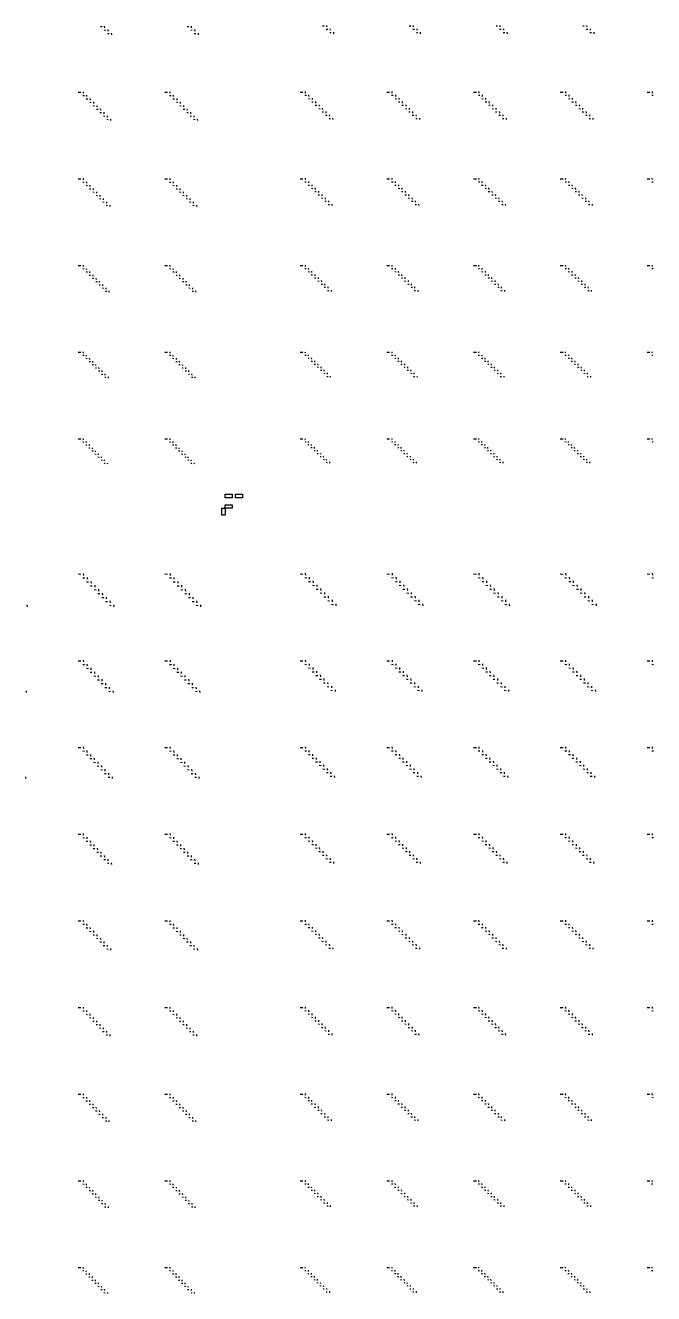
# Model space of a CAD drawing. Extents: x 0 to 300000, y 0 to 300000.
# Drawn here: x 112980 to 149200, y 76795 to 149950 of the extents above; entities that cross this region are included whole.
import ezdxf

# ---------------------------------------------------------------- set-up
doc = ezdxf.new("R2010")
doc.units = 0
doc.header["$MEASUREMENT"] = 0
doc.layers.get('0').update_dxf_attribs({"linetype": 'CONTINUOUS'})

msp = doc.modelspace()

# ---------------------------------------------------------------- linework, layer by layer
at = {"color": 7}
for p, q in [((117310, 149890), (117400, 149885)), ((117515, 149685), (117605, 149680)), ((117530, 149905), (117535, 149815)), ((117715, 149485), (117805, 149475)), ((117735, 149705), (117740, 149615)), ((117935, 149500), (117945, 149410)), ((122310, 149890), (122400, 149885)), ((122515, 149685), (122605, 149680)), ((122530, 149905), (122535, 149815)), ((122715, 149485), (122805, 149475)), ((122735, 149705), (122740, 149615)), ((122935, 149500), (122945, 149410)), ((130115, 149930), (130205, 149920)), ((130320, 149730), (130410, 149725)), ((130335, 149950), (130340, 149860)), ((130525, 149535), (130615, 149530)), ((130540, 149755), (130545, 149665)), ((130745, 149555), (130750, 149465)), ((135115, 149930), (135205, 149920)), ((135320, 149730), (135410, 149725)), ((135335, 149950), (135340, 149860)), ((135525, 149535), (135615, 149530)), ((135540, 149755), (135545, 149665)), ((135745, 149555), (135750, 149465)), ((140115, 149930), (140205, 149920)), ((140320, 149730), (140410, 149725)), ((140335, 149950), (140340, 149860)), ((140525, 149535), (140615, 149530)), ((140540, 149755), (140545, 149665)), ((140745, 149555), (140750, 149465)), ((145115, 149930), (145205, 149920)), ((145320, 149730), (145410, 149725)), ((145335, 149950), (145340, 149860)), ((145525, 149535), (145615, 149530)), ((145540, 149755), (145545, 149665)), ((145745, 149555), (145750, 149465)), ((116020, 146105), (116180, 146095)), ((116295, 145910), (116380, 145905)), ((116310, 146125), (116315, 146040)), ((116490, 145715), (116575, 145710)), ((116505, 145925), (116510, 145840)), ((116705, 145730), (116710, 145645)), ((121020, 146105), (121180, 146095)), ((121295, 145910), (121380, 145905)), ((121310, 146125), (121315, 146040)), ((121490, 145715), (121575, 145710)), ((121505, 145925), (121510, 145840)), ((121705, 145730), (121710, 145645)), ((128820, 146105), (128980, 146095)), ((129095, 145920), (129180, 145915)), ((129110, 146130), (129115, 146045)), ((129295, 145725), (129375, 145720)), ((129310, 145940), (129315, 145855)), ((129505, 145750), (129510, 145665)), ((133820, 146105), (133980, 146095)), ((134095, 145920), (134180, 145915)), ((134110, 146130), (134115, 146045)), ((134295, 145725), (134375, 145720)), ((134310, 145940), (134315, 145855)), ((134505, 145750), (134510, 145665)), ((138820, 146105), (138980, 146095)), ((139095, 145920), (139180, 145915)), ((139110, 146130), (139115, 146045)), ((139295, 145725), (139375, 145720)), ((139310, 145940), (139315, 145855)), ((139505, 145750), (139510, 145665)), ((143820, 146105), (143980, 146095)), ((144095, 145920), (144180, 145915)), ((144110, 146130), (144115, 146045)), ((144295, 145725), (144375, 145720)), ((144310, 145940), (144315, 145855)), ((144505, 145750), (144510, 145665)), ((148820, 146105), (148980, 146095)), ((149095, 145920), (149180, 145915)), ((149110, 146130), (149115, 146045)), ((116690, 145515), (116775, 145510)), ((116885, 145320), (116970, 145310)), ((116900, 145530), (116910, 145445)), ((117085, 145120), (117170, 145115)), ((117100, 145335), (117105, 145250)), ((117280, 144925), (117365, 144915)), ((117295, 145135), (117305, 145050)), ((117495, 144940), (117500, 144855)), ((121690, 145515), (121775, 145510)), ((121885, 145320), (121970, 145310)), ((121900, 145530), (121910, 145445)), ((122085, 145120), (122170, 145115)), ((122100, 145335), (122105, 145250)), ((122280, 144925), (122365, 144915)), ((122295, 145135), (122305, 145050)), ((122495, 144940), (122500, 144855)), ((129490, 145535), (129575, 145530)), ((129690, 145345), (129775, 145340)), ((129705, 145555), (129710, 145470)), ((129890, 145150), (129975, 145145)), ((129905, 145365), (129910, 145280)), ((130085, 144960), (130170, 144955)), ((130100, 145175), (130105, 145090)), ((130300, 144980), (130305, 144895)), ((134490, 145535), (134575, 145530)), ((134690, 145345), (134775, 145340)), ((134705, 145555), (134710, 145470)), ((134890, 145150), (134975, 145145)), ((134905, 145365), (134910, 145280)), ((135085, 144960), (135170, 144955)), ((135100, 145175), (135105, 145090)), ((135300, 144980), (135305, 144895)), ((139490, 145535), (139575, 145530)), ((139690, 145345), (139775, 145340)), ((139705, 145555), (139710, 145470)), ((139890, 145150), (139975, 145145)), ((139905, 145365), (139910, 145280)), ((140085, 144960), (140170, 144955)), ((140100, 145175), (140105, 145090)), ((140300, 144980), (140305, 144895)), ((144490, 145535), (144575, 145530)), ((144690, 145345), (144775, 145340)), ((144705, 145555), (144710, 145470)), ((144890, 145150), (144975, 145145)), ((144905, 145365), (144910, 145280)), ((145085, 144960), (145170, 144955)), ((145100, 145175), (145105, 145090)), ((145300, 144980), (145305, 144895)), ((117480, 144725), (117565, 144720)), ((117675, 144530), (117760, 144520)), ((117690, 144740), (117700, 144655)), ((117890, 144545), (117895, 144460)), ((122480, 144725), (122565, 144720)), ((122675, 144530), (122760, 144520)), ((122690, 144740), (122700, 144655)), ((122890, 144545), (122895, 144460)), ((130285, 144770), (130370, 144765)), ((130485, 144575), (130570, 144570)), ((130500, 144790), (130505, 144705)), ((130695, 144600), (130700, 144515)), ((135285, 144770), (135370, 144765)), ((135485, 144575), (135570, 144570)), ((135500, 144790), (135505, 144705)), ((135695, 144600), (135700, 144515)), ((140285, 144770), (140370, 144765)), ((140485, 144575), (140570, 144570)), ((140500, 144790), (140505, 144705)), ((140695, 144600), (140700, 144515)), ((145285, 144770), (145370, 144765)), ((145485, 144575), (145570, 144570)), ((145500, 144790), (145505, 144705)), ((145695, 144600), (145700, 144515)), ((116020, 141105), (116180, 141095)), ((116295, 140915), (116375, 140910)), ((116305, 141120), (116310, 141040)), ((116485, 140725), (116565, 140720)), ((116500, 140930), (116505, 140850)), ((116675, 140530), (116755, 140525)), ((116690, 140740), (116695, 140660)), ((116880, 140545), (116890, 140465)), ((121020, 141105), (121180, 141095)), ((121295, 140915), (121375, 140910)), ((121305, 141120), (121310, 141040)), ((121485, 140725), (121565, 140720)), ((121500, 140930), (121505, 140850)), ((121675, 140530), (121755, 140525)), ((121690, 140740), (121695, 140660)), ((121880, 140545), (121890, 140465)), ((128820, 141105), (128980, 141095)), ((129095, 140925), (129175, 140920)), ((129105, 141130), (129115, 141050)), ((129285, 140735), (129365, 140730)), ((129300, 140945), (129305, 140865)), ((129480, 140550), (129560, 140545)), ((129490, 140755), (129500, 140675)), ((129685, 140570), (129690, 140490)), ((133820, 141105), (133980, 141095)), ((134095, 140925), (134175, 140920)), ((134105, 141130), (134115, 141050)), ((134285, 140735), (134365, 140730)), ((134300, 140945), (134305, 140865)), ((134480, 140550), (134560, 140545)), ((134490, 140755), (134500, 140675)), ((134685, 140570), (134690, 140490)), ((138820, 141105), (138980, 141095)), ((139095, 140925), (139175, 140920)), ((139105, 141130), (139115, 141050)), ((139285, 140735), (139365, 140730)), ((139300, 140945), (139305, 140865)), ((139480, 140550), (139560, 140545)), ((139490, 140755), (139500, 140675)), ((139685, 140570), (139690, 140490)), ((143820, 141105), (143980, 141095)), ((144095, 140925), (144175, 140920)), ((144105, 141130), (144115, 141050)), ((144285, 140735), (144365, 140730)), ((144300, 140945), (144305, 140865)), ((144480, 140550), (144560, 140545)), ((144490, 140755), (144500, 140675)), ((144685, 140570), (144690, 140490)), ((148820, 141105), (148980, 141095)), ((149095, 140925), (149175, 140920)), ((149105, 141130), (149115, 141050)), ((116870, 140340), (116950, 140335)), ((117060, 140150), (117140, 140145)), ((117075, 140355), (117080, 140275)), ((117255, 139955), (117335, 139950)), ((117265, 140160), (117270, 140080)), ((117445, 139765), (117525, 139760)), ((117460, 139970), (117465, 139890)), ((117650, 139780), (117655, 139700)), ((121870, 140340), (121950, 140335)), ((122060, 140150), (122140, 140145)), ((122075, 140355), (122080, 140275)), ((122255, 139955), (122335, 139950)), ((122265, 140160), (122270, 140080)), ((122445, 139765), (122525, 139760)), ((122460, 139970), (122465, 139890)), ((122650, 139780), (122655, 139700)), ((129670, 140365), (129750, 140360)), ((129865, 140180), (129945, 140175)), ((129880, 140385), (129885, 140305)), ((130055, 139995), (130135, 139985)), ((130070, 140200), (130075, 140120)), ((130250, 139805), (130330, 139800)), ((130265, 140010), (130270, 139930)), ((130455, 139825), (130460, 139745)), ((134670, 140365), (134750, 140360)), ((134865, 140180), (134945, 140175)), ((134880, 140385), (134885, 140305)), ((135055, 139995), (135135, 139985)), ((135070, 140200), (135075, 140120)), ((135250, 139805), (135330, 139800)), ((135265, 140010), (135270, 139930)), ((135455, 139825), (135460, 139745)), ((139670, 140365), (139750, 140360)), ((139865, 140180), (139945, 140175)), ((139880, 140385), (139885, 140305)), ((140055, 139995), (140135, 139985)), ((140070, 140200), (140075, 140120)), ((140250, 139805), (140330, 139800)), ((140265, 140010), (140270, 139930)), ((140455, 139825), (140460, 139745)), ((144670, 140365), (144750, 140360)), ((144865, 140180), (144945, 140175)), ((144880, 140385), (144885, 140305)), ((145055, 139995), (145135, 139985)), ((145070, 140200), (145075, 140120)), ((145250, 139805), (145330, 139800)), ((145265, 140010), (145270, 139930)), ((145455, 139825), (145460, 139745)), ((117635, 139570), (117715, 139565)), ((117840, 139585), (117850, 139505)), ((122635, 139570), (122715, 139565)), ((122840, 139585), (122850, 139505)), ((130445, 139620), (130520, 139615)), ((130650, 139640), (130655, 139560)), ((135445, 139620), (135520, 139615)), ((135650, 139640), (135655, 139560)), ((140445, 139620), (140520, 139615)), ((140650, 139640), (140655, 139560)), ((145445, 139620), (145520, 139615)), ((145650, 139640), (145655, 139560)), ((116020, 136105), (116180, 136095)), ((116305, 136120), (116310, 136045)), ((121020, 136105), (121180, 136095)), ((121305, 136120), (121310, 136045)), ((128820, 136105), (128980, 136095)), ((129105, 136125), (129110, 136050)), ((133820, 136105), (133980, 136095)), ((134105, 136125), (134110, 136050)), ((138820, 136105), (138980, 136095)), ((139105, 136125), (139110, 136050)), ((143820, 136105), (143980, 136095)), ((144105, 136125), (144110, 136050)), ((148820, 136105), (148980, 136095)), ((149105, 136125), (149110, 136050)), ((116290, 135920), (116365, 135915)), ((116480, 135735), (116555, 135730)), ((116490, 135935), (116495, 135860)), ((116665, 135550), (116740, 135545)), ((116675, 135745), (116680, 135670)), ((116850, 135360), (116925, 135355)), ((116865, 135560), (116870, 135485)), ((117050, 135375), (117055, 135300)), ((121290, 135920), (121365, 135915)), ((121480, 135735), (121555, 135730)), ((121490, 135935), (121495, 135860)), ((121665, 135550), (121740, 135545)), ((121675, 135745), (121680, 135670)), ((121850, 135360), (121925, 135355)), ((121865, 135560), (121870, 135485)), ((122050, 135375), (122055, 135300)), ((129095, 135930), (129170, 135925)), ((129280, 135750), (129355, 135740)), ((129290, 135945), (129295, 135870)), ((129465, 135565), (129540, 135560)), ((129480, 135765), (129485, 135690)), ((129655, 135385), (129730, 135380)), ((129665, 135585), (129670, 135510)), ((129855, 135405), (129860, 135330)), ((134095, 135930), (134170, 135925)), ((134280, 135750), (134355, 135740)), ((134290, 135945), (134295, 135870)), ((134465, 135565), (134540, 135560)), ((134480, 135765), (134485, 135690)), ((134655, 135385), (134730, 135380)), ((134665, 135585), (134670, 135510)), ((134855, 135405), (134860, 135330)), ((139095, 135930), (139170, 135925)), ((139280, 135750), (139355, 135740)), ((139290, 135945), (139295, 135870)), ((139465, 135565), (139540, 135560)), ((139480, 135765), (139485, 135690)), ((139655, 135385), (139730, 135380)), ((139665, 135585), (139670, 135510)), ((139855, 135405), (139860, 135330)), ((144095, 135930), (144170, 135925)), ((144280, 135750), (144355, 135740)), ((144290, 135945), (144295, 135870)), ((144465, 135565), (144540, 135560)), ((144480, 135765), (144485, 135690)), ((144655, 135385), (144730, 135380)), ((144665, 135585), (144670, 135510)), ((144855, 135405), (144860, 135330)), ((149095, 135930), (149170, 135925)), ((117040, 135175), (117115, 135170)), ((117225, 134990), (117300, 134985)), ((117235, 135190), (117240, 135115)), ((117410, 134805), (117485, 134800)), ((117420, 135000), (117425, 134925)), ((117595, 134615), (117670, 134610)), ((117610, 134815), (117615, 134740)), ((117795, 134630), (117800, 134555)), ((122040, 135175), (122115, 135170)), ((122225, 134990), (122300, 134985)), ((122235, 135190), (122240, 135115)), ((122410, 134805), (122485, 134800)), ((122420, 135000), (122425, 134925)), ((122595, 134615), (122670, 134610)), ((122610, 134815), (122615, 134740)), ((122795, 134630), (122800, 134555)), ((129840, 135205), (129915, 135200)), ((130030, 135025), (130105, 135020)), ((130040, 135225), (130045, 135150)), ((130215, 134845), (130290, 134840)), ((130225, 135045), (130230, 134970)), ((130400, 134665), (130475, 134660)), ((130415, 134860), (130420, 134785)), ((130600, 134680), (130605, 134605)), ((134840, 135205), (134915, 135200)), ((135030, 135025), (135105, 135020)), ((135040, 135225), (135045, 135150)), ((135215, 134845), (135290, 134840)), ((135225, 135045), (135230, 134970)), ((135400, 134665), (135475, 134660)), ((135415, 134860), (135420, 134785)), ((135600, 134680), (135605, 134605)), ((139840, 135205), (139915, 135200)), ((140030, 135025), (140105, 135020)), ((140040, 135225), (140045, 135150)), ((140215, 134845), (140290, 134840)), ((140225, 135045), (140230, 134970)), ((140400, 134665), (140475, 134660)), ((140415, 134860), (140420, 134785)), ((140600, 134680), (140605, 134605)), ((144840, 135205), (144915, 135200)), ((145030, 135025), (145105, 135020)), ((145040, 135225), (145045, 135150)), ((145215, 134845), (145290, 134840)), ((145225, 135045), (145230, 134970)), ((145400, 134665), (145475, 134660)), ((145415, 134860), (145420, 134785)), ((145600, 134680), (145605, 134605)), ((116020, 131105), (116180, 131095)), ((116300, 131115), (116305, 131045)), ((121020, 131105), (121180, 131095)), ((121300, 131115), (121305, 131045)), ((128820, 131105), (128980, 131095)), ((129100, 131125), (129105, 131055)), ((129285, 130950), (129290, 130880)), ((133820, 131105), (133980, 131095)), ((134100, 131125), (134105, 131055)), ((134285, 130950), (134290, 130880)), ((138820, 131105), (138980, 131095)), ((139100, 131125), (139105, 131055)), ((139285, 130950), (139290, 130880)), ((143820, 131105), (143980, 131095)), ((144100, 131125), (144105, 131055)), ((144285, 130950), (144290, 130880)), ((148820, 131105), (148980, 131095)), ((149100, 131125), (149105, 131055)), ((116290, 130925), (116360, 130920)), ((116470, 130745), (116540, 130740)), ((116480, 130935), (116485, 130865)), ((116655, 130565), (116725, 130560)), ((116665, 130755), (116670, 130685)), ((116835, 130385), (116905, 130380)), ((116845, 130575), (116850, 130505)), ((117025, 130395), (117030, 130325)), ((121290, 130925), (121360, 130920)), ((121470, 130745), (121540, 130740)), ((121480, 130935), (121485, 130865)), ((121655, 130565), (121725, 130560)), ((121665, 130755), (121670, 130685)), ((121835, 130385), (121905, 130380)), ((121845, 130575), (121850, 130505)), ((122025, 130395), (122030, 130325)), ((129090, 130935), (129160, 130930)), ((129275, 130760), (129345, 130755)), ((129455, 130585), (129525, 130580)), ((129465, 130775), (129470, 130705)), ((129635, 130410), (129705, 130405)), ((129645, 130600), (129650, 130530)), ((129820, 130235), (129885, 130230)), ((129830, 130425), (129835, 130355)), ((130010, 130250), (130015, 130180)), ((134090, 130935), (134160, 130930)), ((134275, 130760), (134345, 130755)), ((134455, 130585), (134525, 130580)), ((134465, 130775), (134470, 130705)), ((134635, 130410), (134705, 130405)), ((134645, 130600), (134650, 130530)), ((134820, 130235), (134885, 130230)), ((134830, 130425), (134835, 130355)), ((135010, 130250), (135015, 130180)), ((139090, 130935), (139160, 130930)), ((139275, 130760), (139345, 130755)), ((139455, 130585), (139525, 130580)), ((139465, 130775), (139470, 130705)), ((139635, 130410), (139705, 130405)), ((139645, 130600), (139650, 130530)), ((139820, 130235), (139885, 130230)), ((139830, 130425), (139835, 130355)), ((140010, 130250), (140015, 130180)), ((144090, 130935), (144160, 130930)), ((144275, 130760), (144345, 130755)), ((144455, 130585), (144525, 130580)), ((144465, 130775), (144470, 130705)), ((144635, 130410), (144705, 130405)), ((144645, 130600), (144650, 130530)), ((144820, 130235), (144885, 130230)), ((144830, 130425), (144835, 130355)), ((145010, 130250), (145015, 130180)), ((149090, 130935), (149160, 130930)), ((117015, 130205), (117085, 130200)), ((117195, 130025), (117265, 130020)), ((117205, 130215), (117210, 130145)), ((117375, 129840), (117445, 129835)), ((117385, 130035), (117390, 129965)), ((117555, 129660), (117625, 129655)), ((117565, 129850), (117570, 129780)), ((117745, 129670), (117750, 129600)), ((122015, 130205), (122085, 130200)), ((122195, 130025), (122265, 130020)), ((122205, 130215), (122210, 130145)), ((122375, 129840), (122445, 129835)), ((122385, 130035), (122390, 129965)), ((122555, 129660), (122625, 129655)), ((122565, 129850), (122570, 129780)), ((122745, 129670), (122750, 129600)), ((130000, 130055), (130070, 130055)), ((130180, 129880), (130250, 129875)), ((130190, 130075), (130195, 130005)), ((130360, 129705), (130430, 129700)), ((130370, 129900), (130375, 129830)), ((130555, 129725), (130560, 129655)), ((135000, 130055), (135070, 130055)), ((135180, 129880), (135250, 129875)), ((135190, 130075), (135195, 130005)), ((135360, 129705), (135430, 129700)), ((135370, 129900), (135375, 129830)), ((135555, 129725), (135560, 129655)), ((140000, 130055), (140070, 130055)), ((140180, 129880), (140250, 129875)), ((140190, 130075), (140195, 130005)), ((140360, 129705), (140430, 129700)), ((140370, 129900), (140375, 129830)), ((140555, 129725), (140560, 129655)), ((145000, 130055), (145070, 130055)), ((145180, 129880), (145250, 129875)), ((145190, 130075), (145195, 130005)), ((145360, 129705), (145430, 129700)), ((145370, 129900), (145375, 129830)), ((145555, 129725), (145560, 129655)), ((116020, 126105), (116180, 126095)), ((116290, 125930), (116355, 125925)), ((116300, 126115), (116305, 126050)), ((116475, 125940), (116480, 125875)), ((121020, 126105), (121180, 126095)), ((121290, 125930), (121355, 125925)), ((121300, 126115), (121305, 126050)), ((121475, 125940), (121480, 125875)), ((128820, 126105), (128980, 126095)), ((129090, 125940), (129155, 125935)), ((129100, 126120), (129105, 126055)), ((129275, 125950), (129280, 125885)), ((133820, 126105), (133980, 126095)), ((134090, 125940), (134155, 125935)), ((134100, 126120), (134105, 126055)), ((134275, 125950), (134280, 125885)), ((138820, 126105), (138980, 126095)), ((139090, 125940), (139155, 125935)), ((139100, 126120), (139105, 126055)), ((139275, 125950), (139280, 125885)), ((143820, 126105), (143980, 126095)), ((144090, 125940), (144155, 125935)), ((144100, 126120), (144105, 126055)), ((144275, 125950), (144280, 125885)), ((148820, 126105), (148980, 126095)), ((149090, 125940), (149155, 125935)), ((149100, 126120), (149105, 126055)), ((116465, 125755), (116530, 125750)), ((116640, 125580), (116705, 125575)), ((116650, 125765), (116655, 125700)), ((116815, 125405), (116880, 125400)), ((116825, 125590), (116830, 125525)), ((116990, 125230), (117055, 125225)), ((117000, 125415), (117005, 125350)), ((117175, 125240), (117180, 125175)), ((121465, 125755), (121530, 125750)), ((121640, 125580), (121705, 125575)), ((121650, 125765), (121655, 125700)), ((121815, 125405), (121880, 125400)), ((121825, 125590), (121830, 125525)), ((121990, 125230), (122055, 125225)), ((122000, 125415), (122005, 125350)), ((122175, 125240), (122180, 125175)), ((129265, 125770), (129330, 125765)), ((129445, 125600), (129510, 125595)), ((129450, 125780), (129455, 125720)), ((129620, 125430), (129685, 125425)), ((129625, 125615), (129630, 125550)), ((129795, 125260), (129860, 125255)), ((129805, 125445), (129805, 125380)), ((129980, 125275), (129985, 125210)), ((130155, 125105), (130160, 125040)), ((134265, 125770), (134330, 125765)), ((134445, 125600), (134510, 125595)), ((134450, 125780), (134455, 125720)), ((134620, 125430), (134685, 125425)), ((134625, 125615), (134630, 125550)), ((134795, 125260), (134860, 125255)), ((134805, 125445), (134805, 125380)), ((134980, 125275), (134985, 125210)), ((135155, 125105), (135160, 125040)), ((139265, 125770), (139330, 125765)), ((139445, 125600), (139510, 125595)), ((139450, 125780), (139455, 125720)), ((139620, 125430), (139685, 125425)), ((139625, 125615), (139630, 125550)), ((139795, 125260), (139860, 125255)), ((139805, 125445), (139805, 125380)), ((139980, 125275), (139985, 125210)), ((140155, 125105), (140160, 125040)), ((144265, 125770), (144330, 125765)), ((144445, 125600), (144510, 125595)), ((144450, 125780), (144455, 125720)), ((144620, 125430), (144685, 125425)), ((144625, 125615), (144630, 125550)), ((144795, 125260), (144860, 125255)), ((144805, 125445), (144805, 125380)), ((144980, 125275), (144985, 125210)), ((145155, 125105), (145160, 125040)), ((117165, 125055), (117230, 125050)), ((117340, 124880), (117405, 124875)), ((117350, 125065), (117355, 125000)), ((117515, 124705), (117580, 124700)), ((117525, 124890), (117530, 124825)), ((117700, 124715), (117705, 124650)), ((122165, 125055), (122230, 125050)), ((122340, 124880), (122405, 124875)), ((122350, 125065), (122355, 125000)), ((122515, 124705), (122580, 124700)), ((122525, 124890), (122530, 124825)), ((122700, 124715), (122705, 124650)), ((129970, 125090), (130035, 125085)), ((130145, 124920), (130210, 124915)), ((130320, 124750), (130385, 124745)), ((130330, 124935), (130335, 124870)), ((130505, 124765), (130510, 124700)), ((134970, 125090), (135035, 125085)), ((135145, 124920), (135210, 124915)), ((135320, 124750), (135385, 124745)), ((135330, 124935), (135335, 124870)), ((135505, 124765), (135510, 124700)), ((139970, 125090), (140035, 125085)), ((140145, 124920), (140210, 124915)), ((140320, 124750), (140385, 124745)), ((140330, 124935), (140335, 124870)), ((140505, 124765), (140510, 124700)), ((144970, 125090), (145035, 125085)), ((145145, 124920), (145210, 124915)), ((145320, 124750), (145385, 124745)), ((145330, 124935), (145335, 124870)), ((145505, 124765), (145510, 124700)), ((116020, 118305), (116180, 118295)), ((116290, 118085), (116400, 118080)), ((116320, 118335), (116330, 118225)), ((116510, 117860), (116620, 117850)), ((116540, 118110), (116545, 118000)), ((116760, 117880), (116765, 117770)), ((121020, 118305), (121180, 118295)), ((121290, 118085), (121400, 118080)), ((121320, 118335), (121330, 118225)), ((121510, 117860), (121620, 117850)), ((121540, 118110), (121545, 118000)), ((121760, 117880), (121765, 117770)), ((128820, 118305), (128980, 118295)), ((129090, 118095), (129200, 118085)), ((129120, 118345), (129130, 118235)), ((129310, 117875), (129420, 117865)), ((129340, 118125), (129350, 118015)), ((129560, 117905), (129570, 117795)), ((133820, 118305), (133980, 118295)), ((134090, 118095), (134200, 118085)), ((134120, 118345), (134130, 118235)), ((134310, 117875), (134420, 117865)), ((134340, 118125), (134350, 118015)), ((134560, 117905), (134570, 117795)), ((138820, 118305), (138980, 118295)), ((139090, 118095), (139200, 118085)), ((139120, 118345), (139130, 118235)), ((139310, 117875), (139420, 117865)), ((139340, 118125), (139350, 118015)), ((139560, 117905), (139570, 117795)), ((143820, 118305), (143980, 118295)), ((144090, 118095), (144200, 118085)), ((144120, 118345), (144130, 118235)), ((144310, 117875), (144420, 117865)), ((144340, 118125), (144350, 118015)), ((144560, 117905), (144570, 117795)), ((148820, 118305), (148980, 118295)), ((149090, 118095), (149200, 118085)), ((149120, 118345), (149130, 118235)), ((116730, 117630), (116840, 117625)), ((116945, 117405), (117055, 117395)), ((116975, 117655), (116985, 117545)), ((117165, 117180), (117275, 117170)), ((117195, 117430), (117205, 117320)), ((117415, 117200), (117425, 117090)), ((121730, 117630), (121840, 117625)), ((121945, 117405), (122055, 117395)), ((121975, 117655), (121985, 117545)), ((122165, 117180), (122275, 117170)), ((122195, 117430), (122205, 117320)), ((122415, 117200), (122425, 117090)), ((129530, 117655), (129640, 117645)), ((129750, 117435), (129860, 117425)), ((129780, 117685), (129790, 117575)), ((129970, 117215), (130080, 117205)), ((130000, 117465), (130010, 117355)), ((130220, 117245), (130230, 117135)), ((134530, 117655), (134640, 117645)), ((134750, 117435), (134860, 117425)), ((134780, 117685), (134790, 117575)), ((134970, 117215), (135080, 117205)), ((135000, 117465), (135010, 117355)), ((135220, 117245), (135230, 117135)), ((139530, 117655), (139640, 117645)), ((139750, 117435), (139860, 117425)), ((139780, 117685), (139790, 117575)), ((139970, 117215), (140080, 117205)), ((140000, 117465), (140010, 117355)), ((140220, 117245), (140230, 117135)), ((144530, 117655), (144640, 117645)), ((144750, 117435), (144860, 117425)), ((144780, 117685), (144790, 117575)), ((144970, 117215), (145080, 117205)), ((145000, 117465), (145010, 117355)), ((145220, 117245), (145230, 117135)), ((113070, 116520), (113080, 116410)), ((117385, 116950), (117495, 116945)), ((117605, 116725), (117715, 116715)), ((117635, 116975), (117640, 116865)), ((117825, 116500), (117935, 116490)), ((117855, 116750), (117860, 116640)), ((118070, 116520), (118080, 116410)), ((122385, 116950), (122495, 116945)), ((122605, 116725), (122715, 116715)), ((122635, 116975), (122640, 116865)), ((122825, 116500), (122935, 116490)), ((122855, 116750), (122860, 116640)), ((123070, 116520), (123080, 116410)), ((130190, 116995), (130300, 116985)), ((130410, 116775), (130520, 116765)), ((130440, 117025), (130445, 116915)), ((130630, 116555), (130740, 116545)), ((130660, 116805), (130665, 116695)), ((130880, 116585), (130885, 116475)), ((135190, 116995), (135300, 116985)), ((135410, 116775), (135520, 116765)), ((135440, 117025), (135445, 116915)), ((135630, 116555), (135740, 116545)), ((135660, 116805), (135665, 116695)), ((135880, 116585), (135885, 116475)), ((140190, 116995), (140300, 116985)), ((140410, 116775), (140520, 116765)), ((140440, 117025), (140445, 116915)), ((140630, 116555), (140740, 116545)), ((140660, 116805), (140665, 116695)), ((140880, 116585), (140885, 116475)), ((145190, 116995), (145300, 116985)), ((145410, 116775), (145520, 116765)), ((145440, 117025), (145445, 116915)), ((145630, 116555), (145740, 116545)), ((145660, 116805), (145665, 116695)), ((145880, 116585), (145885, 116475)), ((116020, 113305), (116180, 113295)), ((116290, 113090), (116395, 113085)), ((116320, 113335), (116325, 113230)), ((116505, 112870), (116610, 112860)), ((116530, 113110), (116540, 113005)), ((116745, 112890), (116750, 112785)), ((116960, 112670), (116965, 112565)), ((121020, 113305), (121180, 113295)), ((121290, 113090), (121395, 113085)), ((121320, 113335), (121325, 113230)), ((121505, 112870), (121610, 112860)), ((121530, 113110), (121540, 113005)), ((121745, 112890), (121750, 112785)), ((121960, 112670), (121965, 112565)), ((128820, 113305), (128980, 113295)), ((129090, 113100), (129195, 113090)), ((129120, 113340), (129125, 113235)), ((129305, 112885), (129410, 112875)), ((129335, 113125), (129340, 113020)), ((129520, 112670), (129625, 112660)), ((129545, 112910), (129555, 112805)), ((129760, 112700), (129770, 112595)), ((133820, 113305), (133980, 113295)), ((134090, 113100), (134195, 113090)), ((134120, 113340), (134125, 113235)), ((134305, 112885), (134410, 112875)), ((134335, 113125), (134340, 113020)), ((134520, 112670), (134625, 112660)), ((134545, 112910), (134555, 112805)), ((134760, 112700), (134770, 112595)), ((138820, 113305), (138980, 113295)), ((139090, 113100), (139195, 113090)), ((139120, 113340), (139125, 113235)), ((139305, 112885), (139410, 112875)), ((139335, 113125), (139340, 113020)), ((139520, 112670), (139625, 112660)), ((139545, 112910), (139555, 112805)), ((139760, 112700), (139770, 112595)), ((143820, 113305), (143980, 113295)), ((144090, 113100), (144195, 113090)), ((144120, 113340), (144125, 113235)), ((144305, 112885), (144410, 112875)), ((144335, 113125), (144340, 113020)), ((144520, 112670), (144625, 112660)), ((144545, 112910), (144555, 112805)), ((144760, 112700), (144770, 112595)), ((148820, 113305), (148980, 113295)), ((149090, 113100), (149195, 113090)), ((149120, 113340), (149125, 113235)), ((116715, 112650), (116820, 112640)), ((116930, 112425), (117035, 112420)), ((117145, 112205), (117250, 112200)), ((117170, 112450), (117180, 112345)), ((117355, 111985), (117460, 111980)), ((117385, 112230), (117395, 112125)), ((117600, 112005), (117605, 111900)), ((121715, 112650), (121820, 112640)), ((121930, 112425), (122035, 112420)), ((122145, 112205), (122250, 112200)), ((122170, 112450), (122180, 112345)), ((122355, 111985), (122460, 111980)), ((122385, 112230), (122395, 112125)), ((122600, 112005), (122605, 111900)), ((129735, 112455), (129840, 112450)), ((129945, 112240), (130050, 112235)), ((129975, 112485), (129985, 112380)), ((130160, 112025), (130265, 112020)), ((130190, 112270), (130195, 112165)), ((130405, 112055), (130410, 111950)), ((134735, 112455), (134840, 112450)), ((134945, 112240), (135050, 112235)), ((134975, 112485), (134985, 112380)), ((135160, 112025), (135265, 112020)), ((135190, 112270), (135195, 112165)), ((135405, 112055), (135410, 111950)), ((139735, 112455), (139840, 112450)), ((139945, 112240), (140050, 112235)), ((139975, 112485), (139985, 112380)), ((140160, 112025), (140265, 112020)), ((140190, 112270), (140195, 112165)), ((140405, 112055), (140410, 111950)), ((144735, 112455), (144840, 112450)), ((144945, 112240), (145050, 112235)), ((144975, 112485), (144985, 112380)), ((145160, 112025), (145265, 112020)), ((145190, 112270), (145195, 112165)), ((145405, 112055), (145410, 111950)), ((113025, 111565), (113035, 111460)), ((117570, 111765), (117675, 111755)), ((117785, 111545), (117890, 111535)), ((117810, 111785), (117820, 111680)), ((118025, 111565), (118035, 111460)), ((122570, 111765), (122675, 111755)), ((122785, 111545), (122890, 111535)), ((122810, 111785), (122820, 111680)), ((123025, 111565), (123035, 111460)), ((130375, 111810), (130480, 111805)), ((130590, 111600), (130695, 111590)), ((130620, 111840), (130625, 111735)), ((130835, 111625), (130840, 111520)), ((135375, 111810), (135480, 111805)), ((135590, 111600), (135695, 111590)), ((135620, 111840), (135625, 111735)), ((135835, 111625), (135840, 111520)), ((140375, 111810), (140480, 111805)), ((140590, 111600), (140695, 111590)), ((140620, 111840), (140625, 111735)), ((140835, 111625), (140840, 111520)), ((145375, 111810), (145480, 111805)), ((145590, 111600), (145695, 111590)), ((145620, 111840), (145625, 111735)), ((145835, 111625), (145840, 111520)), ((116020, 108305), (116180, 108295)), ((116315, 108330), (116325, 108230)), ((121020, 108305), (121180, 108295)), ((121315, 108330), (121325, 108230)), ((128820, 108305), (128980, 108295)), ((129115, 108340), (129125, 108240)), ((133820, 108305), (133980, 108295)), ((134115, 108340), (134125, 108240)), ((138820, 108305), (138980, 108295)), ((139115, 108340), (139125, 108240)), ((143820, 108305), (143980, 108295)), ((144115, 108340), (144125, 108240)), ((148820, 108305), (148980, 108295)), ((149115, 108340), (149125, 108240)), ((116290, 108095), (116390, 108090)), ((116495, 107880), (116595, 107875)), ((116525, 108115), (116530, 108015)), ((116705, 107665), (116805, 107660)), ((116730, 107900), (116740, 107800)), ((116940, 107685), (116945, 107585)), ((121290, 108095), (121390, 108090)), ((121495, 107880), (121595, 107875)), ((121525, 108115), (121530, 108015)), ((121705, 107665), (121805, 107660)), ((121730, 107900), (121740, 107800)), ((121940, 107685), (121945, 107585)), ((129090, 108105), (129190, 108095)), ((129300, 107895), (129400, 107885)), ((129325, 108130), (129330, 108030)), ((129505, 107685), (129605, 107680)), ((129535, 107920), (129540, 107820)), ((129745, 107710), (129750, 107610)), ((134090, 108105), (134190, 108095)), ((134300, 107895), (134400, 107885)), ((134325, 108130), (134330, 108030)), ((134505, 107685), (134605, 107680)), ((134535, 107920), (134540, 107820)), ((134745, 107710), (134750, 107610)), ((139090, 108105), (139190, 108095)), ((139300, 107895), (139400, 107885)), ((139325, 108130), (139330, 108030)), ((139505, 107685), (139605, 107680)), ((139535, 107920), (139540, 107820)), ((139745, 107710), (139750, 107610)), ((144090, 108105), (144190, 108095)), ((144300, 107895), (144400, 107885)), ((144325, 108130), (144330, 108030)), ((144505, 107685), (144605, 107680)), ((144535, 107920), (144540, 107820)), ((144745, 107710), (144750, 107610)), ((149090, 108105), (149190, 108095)), ((116915, 107450), (117015, 107440)), ((117120, 107235), (117220, 107225)), ((117150, 107470), (117155, 107370)), ((117330, 107020), (117430, 107010)), ((117355, 107255), (117365, 107155)), ((117565, 107040), (117570, 106940)), ((117770, 106825), (117780, 106725)), ((121915, 107450), (122015, 107440)), ((122120, 107235), (122220, 107225)), ((122150, 107470), (122155, 107370)), ((122330, 107020), (122430, 107010)), ((122355, 107255), (122365, 107155)), ((122565, 107040), (122570, 106940)), ((122770, 106825), (122780, 106725)), ((129715, 107475), (129815, 107470)), ((129925, 107270), (130025, 107260)), ((129950, 107505), (129960, 107405)), ((130135, 107060), (130235, 107050)), ((130160, 107295), (130165, 107195)), ((130345, 106850), (130440, 106845)), ((130370, 107085), (130375, 106985)), ((130580, 106875), (130585, 106775)), ((134715, 107475), (134815, 107470)), ((134925, 107270), (135025, 107260)), ((134950, 107505), (134960, 107405)), ((135135, 107060), (135235, 107050)), ((135160, 107295), (135165, 107195)), ((135345, 106850), (135440, 106845)), ((135370, 107085), (135375, 106985)), ((135580, 106875), (135585, 106775)), ((139715, 107475), (139815, 107470)), ((139925, 107270), (140025, 107260)), ((139950, 107505), (139960, 107405)), ((140135, 107060), (140235, 107050)), ((140160, 107295), (140165, 107195)), ((140345, 106850), (140440, 106845)), ((140370, 107085), (140375, 106985)), ((140580, 106875), (140585, 106775)), ((144715, 107475), (144815, 107470)), ((144925, 107270), (145025, 107260)), ((144950, 107505), (144960, 107405)), ((145135, 107060), (145235, 107050)), ((145160, 107295), (145165, 107195)), ((145345, 106850), (145440, 106845)), ((145370, 107085), (145375, 106985)), ((145580, 106875), (145585, 106775)), ((112980, 106605), (112985, 106510)), ((117535, 106805), (117635, 106795)), ((117745, 106590), (117845, 106580)), ((117980, 106605), (117985, 106510)), ((122535, 106805), (122635, 106795)), ((122745, 106590), (122845, 106580)), ((122980, 106605), (122985, 106510)), ((130550, 106640), (130650, 106635)), ((130785, 106670), (130795, 106570)), ((135550, 106640), (135650, 106635)), ((135785, 106670), (135795, 106570)), ((140550, 106640), (140650, 106635)), ((140785, 106670), (140795, 106570)), ((145550, 106640), (145650, 106635)), ((145785, 106670), (145795, 106570)), ((116020, 103305), (116180, 103295)), ((116315, 103330), (116320, 103235)), ((121020, 103305), (121180, 103295)), ((121315, 103330), (121320, 103235)), ((128820, 103305), (128980, 103295)), ((129115, 103335), (129120, 103240)), ((133820, 103305), (133980, 103295)), ((134115, 103335), (134120, 103240)), ((138820, 103305), (138980, 103295)), ((139115, 103335), (139120, 103240)), ((143820, 103305), (143980, 103295)), ((144115, 103335), (144120, 103240)), ((148820, 103305), (148980, 103295)), ((149115, 103335), (149120, 103240)), ((116290, 103100), (116385, 103095)), ((116490, 102890), (116585, 102885)), ((116515, 103120), (116525, 103025)), ((116695, 102680), (116790, 102675)), ((116720, 102910), (116725, 102815)), ((116895, 102470), (116990, 102465)), ((116920, 102700), (116930, 102605)), ((117125, 102490), (117130, 102395)), ((121290, 103100), (121385, 103095)), ((121490, 102890), (121585, 102885)), ((121515, 103120), (121525, 103025)), ((121695, 102680), (121790, 102675)), ((121720, 102910), (121725, 102815)), ((121895, 102470), (121990, 102465)), ((121920, 102700), (121930, 102605)), ((122125, 102490), (122130, 102395)), ((129090, 103110), (129185, 103100)), ((129290, 102905), (129385, 102900)), ((129315, 103135), (129325, 103040)), ((129495, 102700), (129590, 102695)), ((129520, 102930), (129525, 102835)), ((129700, 102500), (129795, 102490)), ((129725, 102725), (129730, 102630)), ((129925, 102525), (129935, 102430)), ((134090, 103110), (134185, 103100)), ((134290, 102905), (134385, 102900)), ((134315, 103135), (134325, 103040)), ((134495, 102700), (134590, 102695)), ((134520, 102930), (134525, 102835)), ((134700, 102500), (134795, 102490)), ((134725, 102725), (134730, 102630)), ((134925, 102525), (134935, 102430)), ((139090, 103110), (139185, 103100)), ((139290, 102905), (139385, 102900)), ((139315, 103135), (139325, 103040)), ((139495, 102700), (139590, 102695)), ((139520, 102930), (139525, 102835)), ((139700, 102500), (139795, 102490)), ((139725, 102725), (139730, 102630)), ((139925, 102525), (139935, 102430)), ((144090, 103110), (144185, 103100)), ((144290, 102905), (144385, 102900)), ((144315, 103135), (144325, 103040)), ((144495, 102700), (144590, 102695)), ((144520, 102930), (144525, 102835)), ((144700, 102500), (144795, 102490)), ((144725, 102725), (144730, 102630)), ((144925, 102525), (144935, 102430)), ((149090, 103110), (149185, 103100)), ((117100, 102260), (117195, 102255)), ((117300, 102050), (117395, 102045)), ((117325, 102280), (117335, 102185)), ((117505, 101840), (117600, 101835)), ((117530, 102070), (117535, 101975)), ((117730, 101860), (117740, 101765)), ((122100, 102260), (122195, 102255)), ((122300, 102050), (122395, 102045)), ((122325, 102280), (122335, 102185)), ((122505, 101840), (122600, 101835)), ((122530, 102070), (122535, 101975)), ((122730, 101860), (122740, 101765)), ((129900, 102295), (129995, 102290)), ((130105, 102090), (130200, 102085)), ((130130, 102320), (130135, 102225)), ((130310, 101890), (130405, 101880)), ((130335, 102115), (130340, 102020)), ((130535, 101915), (130545, 101820)), ((130740, 101710), (130745, 101615)), ((134900, 102295), (134995, 102290)), ((135105, 102090), (135200, 102085)), ((135130, 102320), (135135, 102225)), ((135310, 101890), (135405, 101880)), ((135335, 102115), (135340, 102020)), ((135535, 101915), (135545, 101820)), ((135740, 101710), (135745, 101615)), ((139900, 102295), (139995, 102290)), ((140105, 102090), (140200, 102085)), ((140130, 102320), (140135, 102225)), ((140310, 101890), (140405, 101880)), ((140335, 102115), (140340, 102020)), ((140535, 101915), (140545, 101820)), ((140740, 101710), (140745, 101615)), ((144900, 102295), (144995, 102290)), ((145105, 102090), (145200, 102085)), ((145130, 102320), (145135, 102225)), ((145310, 101890), (145405, 101880)), ((145335, 102115), (145340, 102020)), ((145535, 101915), (145545, 101820)), ((145740, 101710), (145745, 101615)), ((117705, 101630), (117800, 101625)), ((117935, 101650), (117940, 101555)), ((122705, 101630), (122800, 101625)), ((122935, 101650), (122940, 101555)), ((130510, 101685), (130605, 101680)), ((135510, 101685), (135605, 101680)), ((140510, 101685), (140605, 101680)), ((145510, 101685), (145605, 101680)), ((116020, 98305), (116180, 98295)), ((116290, 98105), (116380, 98100)), ((116310, 98325), (116315, 98235)), ((116510, 98120), (116515, 98030)), ((121020, 98305), (121180, 98295)), ((121290, 98105), (121380, 98100)), ((121310, 98325), (121315, 98235)), ((121510, 98120), (121515, 98030)), ((128820, 98305), (128980, 98295)), ((129090, 98115), (129180, 98105)), ((129110, 98335), (129120, 98245)), ((129310, 98135), (129315, 98045)), ((133820, 98305), (133980, 98295)), ((134090, 98115), (134180, 98105)), ((134110, 98335), (134120, 98245)), ((134310, 98135), (134315, 98045)), ((138820, 98305), (138980, 98295)), ((139090, 98115), (139180, 98105)), ((139110, 98335), (139120, 98245)), ((139310, 98135), (139315, 98045)), ((143820, 98305), (143980, 98295)), ((144090, 98115), (144180, 98105)), ((144110, 98335), (144120, 98245)), ((144310, 98135), (144315, 98045)), ((148820, 98305), (148980, 98295)), ((149090, 98115), (149180, 98105)), ((149110, 98335), (149120, 98245)), ((116485, 97900), (116575, 97895)), ((116680, 97695), (116770, 97690)), ((116705, 97920), (116710, 97830)), ((116880, 97495), (116970, 97485)), ((116900, 97715), (116910, 97625)), ((117100, 97510), (117105, 97420)), ((117295, 97305), (117305, 97215)), ((121485, 97900), (121575, 97895)), ((121680, 97695), (121770, 97690)), ((121705, 97920), (121710, 97830)), ((121880, 97495), (121970, 97485)), ((121900, 97715), (121910, 97625)), ((122100, 97510), (122105, 97420)), ((122295, 97305), (122305, 97215)), ((129285, 97915), (129375, 97910)), ((129485, 97715), (129575, 97710)), ((129505, 97940), (129515, 97850)), ((129680, 97520), (129770, 97515)), ((129705, 97740), (129710, 97650)), ((129880, 97320), (129970, 97315)), ((129905, 97540), (129910, 97455)), ((130100, 97345), (130105, 97255)), ((134285, 97915), (134375, 97910)), ((134485, 97715), (134575, 97710)), ((134505, 97940), (134515, 97850)), ((134680, 97520), (134770, 97515)), ((134705, 97740), (134710, 97650)), ((134880, 97320), (134970, 97315)), ((134905, 97540), (134910, 97455)), ((135100, 97345), (135105, 97255)), ((139285, 97915), (139375, 97910)), ((139485, 97715), (139575, 97710)), ((139505, 97940), (139515, 97850)), ((139680, 97520), (139770, 97515)), ((139705, 97740), (139710, 97650)), ((139880, 97320), (139970, 97315)), ((139905, 97540), (139910, 97455)), ((140100, 97345), (140105, 97255)), ((144285, 97915), (144375, 97910)), ((144485, 97715), (144575, 97710)), ((144505, 97940), (144515, 97850)), ((144680, 97520), (144770, 97515)), ((144705, 97740), (144710, 97650)), ((144880, 97320), (144970, 97315)), ((144905, 97540), (144910, 97455)), ((145100, 97345), (145105, 97255)), ((117075, 97290), (117165, 97285)), ((117275, 97085), (117365, 97080)), ((117470, 96880), (117560, 96875)), ((117495, 97100), (117500, 97010)), ((117670, 96675), (117755, 96670)), ((117690, 96900), (117695, 96810)), ((117890, 96695), (117895, 96605)), ((122075, 97290), (122165, 97285)), ((122275, 97085), (122365, 97080)), ((122470, 96880), (122560, 96875)), ((122495, 97100), (122500, 97010)), ((122670, 96675), (122755, 96670)), ((122690, 96900), (122695, 96810)), ((122890, 96695), (122895, 96605)), ((130080, 97125), (130170, 97115)), ((130275, 96925), (130365, 96920)), ((130300, 97145), (130305, 97055)), ((130475, 96730), (130565, 96720)), ((130495, 96950), (130505, 96860)), ((130695, 96750), (130700, 96660)), ((135080, 97125), (135170, 97115)), ((135275, 96925), (135365, 96920)), ((135300, 97145), (135305, 97055)), ((135475, 96730), (135565, 96720)), ((135495, 96950), (135505, 96860)), ((135695, 96750), (135700, 96660)), ((140080, 97125), (140170, 97115)), ((140275, 96925), (140365, 96920)), ((140300, 97145), (140305, 97055)), ((140475, 96730), (140565, 96720)), ((140495, 96950), (140505, 96860)), ((140695, 96750), (140700, 96660)), ((145080, 97125), (145170, 97115)), ((145275, 96925), (145365, 96920)), ((145300, 97145), (145305, 97055)), ((145475, 96730), (145565, 96720)), ((145495, 96950), (145505, 96860)), ((145695, 96750), (145700, 96660)), ((116020, 93305), (116180, 93295)), ((116290, 93110), (116370, 93105)), ((116310, 93325), (116315, 93240)), ((116480, 92910), (116565, 92905)), ((116500, 93125), (116505, 93040)), ((116690, 92925), (116700, 92840)), ((121020, 93305), (121180, 93295)), ((121290, 93110), (121370, 93105)), ((121310, 93325), (121315, 93240)), ((121480, 92910), (121565, 92905)), ((121500, 93125), (121505, 93040)), ((121690, 92925), (121700, 92840)), ((128820, 93305), (128980, 93295)), ((129090, 93120), (129175, 93110)), ((129110, 93330), (129115, 93245)), ((129280, 92925), (129365, 92920)), ((129300, 93140), (129310, 93055)), ((129495, 92945), (129500, 92860)), ((133820, 93305), (133980, 93295)), ((134090, 93120), (134175, 93110)), ((134110, 93330), (134115, 93245)), ((134280, 92925), (134365, 92920)), ((134300, 93140), (134310, 93055)), ((134495, 92945), (134500, 92860)), ((138820, 93305), (138980, 93295)), ((139090, 93120), (139175, 93110)), ((139110, 93330), (139115, 93245)), ((139280, 92925), (139365, 92920)), ((139300, 93140), (139310, 93055)), ((139495, 92945), (139500, 92860)), ((143820, 93305), (143980, 93295)), ((144090, 93120), (144175, 93110)), ((144110, 93330), (144115, 93245)), ((144280, 92925), (144365, 92920)), ((144300, 93140), (144310, 93055)), ((144495, 92945), (144500, 92860)), ((148820, 93305), (148980, 93295)), ((149090, 93120), (149175, 93110)), ((149110, 93330), (149115, 93245)), ((116670, 92715), (116755, 92710)), ((116860, 92515), (116945, 92510)), ((116885, 92730), (116890, 92645)), ((117055, 92315), (117140, 92310)), ((117075, 92530), (117080, 92445)), ((117265, 92330), (117275, 92245)), ((121670, 92715), (121755, 92710)), ((121860, 92515), (121945, 92510)), ((121885, 92730), (121890, 92645)), ((122055, 92315), (122140, 92310)), ((122075, 92530), (122080, 92445)), ((122265, 92330), (122275, 92245)), ((129475, 92735), (129560, 92725)), ((129665, 92540), (129750, 92535)), ((129685, 92755), (129690, 92670)), ((129855, 92350), (129940, 92345)), ((129880, 92560), (129885, 92475)), ((130070, 92370), (130075, 92285)), ((134475, 92735), (134560, 92725)), ((134665, 92540), (134750, 92535)), ((134685, 92755), (134690, 92670)), ((134855, 92350), (134940, 92345)), ((134880, 92560), (134885, 92475)), ((135070, 92370), (135075, 92285)), ((139475, 92735), (139560, 92725)), ((139665, 92540), (139750, 92535)), ((139685, 92755), (139690, 92670)), ((139855, 92350), (139940, 92345)), ((139880, 92560), (139885, 92475)), ((140070, 92370), (140075, 92285)), ((144475, 92735), (144560, 92725)), ((144665, 92540), (144750, 92535)), ((144685, 92755), (144690, 92670)), ((144855, 92350), (144940, 92345)), ((144880, 92560), (144885, 92475)), ((145070, 92370), (145075, 92285)), ((117245, 92120), (117330, 92110)), ((117435, 91920), (117520, 91915)), ((117460, 92135), (117465, 92050)), ((117630, 91720), (117715, 91715)), ((117650, 91935), (117655, 91850)), ((117840, 91735), (117845, 91650)), ((122245, 92120), (122330, 92110)), ((122435, 91920), (122520, 91915)), ((122460, 92135), (122465, 92050)), ((122630, 91720), (122715, 91715)), ((122650, 91935), (122655, 91850)), ((122840, 91735), (122845, 91650)), ((130050, 92155), (130135, 92150)), ((130240, 91965), (130325, 91960)), ((130265, 92175), (130270, 92090)), ((130435, 91770), (130520, 91765)), ((130455, 91985), (130460, 91900)), ((130650, 91795), (130655, 91710)), ((135050, 92155), (135135, 92150)), ((135240, 91965), (135325, 91960)), ((135265, 92175), (135270, 92090)), ((135435, 91770), (135520, 91765)), ((135455, 91985), (135460, 91900)), ((135650, 91795), (135655, 91710)), ((140050, 92155), (140135, 92150)), ((140240, 91965), (140325, 91960)), ((140265, 92175), (140270, 92090)), ((140435, 91770), (140520, 91765)), ((140455, 91985), (140460, 91900)), ((140650, 91795), (140655, 91710)), ((145050, 92155), (145135, 92150)), ((145240, 91965), (145325, 91960)), ((145265, 92175), (145270, 92090)), ((145435, 91770), (145520, 91765)), ((145455, 91985), (145460, 91900)), ((145650, 91795), (145655, 91710)), ((116020, 88305), (116180, 88295)), ((116285, 88115), (116365, 88110)), ((116305, 88320), (116310, 88240)), ((116475, 87925), (116555, 87915)), ((116495, 88130), (116500, 88050)), ((116680, 87935), (116685, 87855)), ((121020, 88305), (121180, 88295)), ((121285, 88115), (121365, 88110)), ((121305, 88320), (121310, 88240)), ((121475, 87925), (121555, 87915)), ((121495, 88130), (121500, 88050)), ((121680, 87935), (121685, 87855)), ((128820, 88305), (128980, 88295)), ((129090, 88125), (129165, 88115)), ((129105, 88330), (129115, 88250)), ((129275, 87935), (129355, 87930)), ((129295, 88140), (129300, 88060)), ((129480, 87955), (129485, 87875)), ((133820, 88305), (133980, 88295)), ((134090, 88125), (134165, 88115)), ((134105, 88330), (134115, 88250)), ((134275, 87935), (134355, 87930)), ((134295, 88140), (134300, 88060)), ((134480, 87955), (134485, 87875)), ((138820, 88305), (138980, 88295)), ((139090, 88125), (139165, 88115)), ((139105, 88330), (139115, 88250)), ((139275, 87935), (139355, 87930)), ((139295, 88140), (139300, 88060)), ((139480, 87955), (139485, 87875)), ((143820, 88305), (143980, 88295)), ((144090, 88125), (144165, 88115)), ((144105, 88330), (144115, 88250)), ((144275, 87935), (144355, 87930)), ((144295, 88140), (144300, 88060)), ((144480, 87955), (144485, 87875)), ((148820, 88305), (148980, 88295)), ((149090, 88125), (149165, 88115)), ((149105, 88330), (149115, 88250)), ((116660, 87730), (116740, 87725)), ((116845, 87535), (116925, 87530)), ((116865, 87745), (116870, 87665)), ((117030, 87345), (117110, 87340)), ((117050, 87550), (117055, 87470)), ((117220, 87150), (117295, 87145)), ((117235, 87360), (117245, 87280)), ((117425, 87165), (117430, 87085)), ((121660, 87730), (121740, 87725)), ((121845, 87535), (121925, 87530)), ((121865, 87745), (121870, 87665)), ((122030, 87345), (122110, 87340)), ((122050, 87550), (122055, 87470)), ((122220, 87150), (122295, 87145)), ((122235, 87360), (122245, 87280)), ((122425, 87165), (122430, 87085)), ((129460, 87750), (129540, 87745)), ((129650, 87560), (129730, 87555)), ((129665, 87770), (129675, 87690)), ((129835, 87375), (129915, 87370)), ((129855, 87580), (129860, 87500)), ((130020, 87190), (130100, 87185)), ((130040, 87395), (130045, 87315)), ((130230, 87210), (130235, 87130)), ((134460, 87750), (134540, 87745)), ((134650, 87560), (134730, 87555)), ((134665, 87770), (134675, 87690)), ((134835, 87375), (134915, 87370)), ((134855, 87580), (134860, 87500)), ((135020, 87190), (135100, 87185)), ((135040, 87395), (135045, 87315)), ((135230, 87210), (135235, 87130)), ((139460, 87750), (139540, 87745)), ((139650, 87560), (139730, 87555)), ((139665, 87770), (139675, 87690)), ((139835, 87375), (139915, 87370)), ((139855, 87580), (139860, 87500)), ((140020, 87190), (140100, 87185)), ((140040, 87395), (140045, 87315)), ((140230, 87210), (140235, 87130)), ((144460, 87750), (144540, 87745)), ((144650, 87560), (144730, 87555)), ((144665, 87770), (144675, 87690)), ((144835, 87375), (144915, 87370)), ((144855, 87580), (144860, 87500)), ((145020, 87190), (145100, 87185)), ((145040, 87395), (145045, 87315)), ((145230, 87210), (145235, 87130)), ((117405, 86960), (117485, 86955)), ((117590, 86765), (117670, 86760)), ((117610, 86975), (117615, 86895)), ((117795, 86780), (117800, 86700)), ((122405, 86960), (122485, 86955)), ((122590, 86765), (122670, 86760)), ((122610, 86975), (122615, 86895)), ((122795, 86780), (122800, 86700)), ((130210, 87000), (130290, 86995)), ((130395, 86815), (130475, 86810)), ((130415, 87020), (130420, 86940)), ((130600, 86835), (130605, 86755)), ((135210, 87000), (135290, 86995)), ((135395, 86815), (135475, 86810)), ((135415, 87020), (135420, 86940)), ((135600, 86835), (135605, 86755)), ((140210, 87000), (140290, 86995)), ((140395, 86815), (140475, 86810)), ((140415, 87020), (140420, 86940)), ((140600, 86835), (140605, 86755)), ((145210, 87000), (145290, 86995)), ((145395, 86815), (145475, 86810)), ((145415, 87020), (145420, 86940)), ((145600, 86835), (145605, 86755)), ((116020, 83305), (116180, 83295)), ((116285, 83120), (116360, 83115)), ((116305, 83320), (116310, 83245)), ((116465, 82935), (116540, 82930)), ((116485, 83130), (116490, 83055)), ((116650, 82745), (116725, 82740)), ((116665, 82945), (116670, 82870)), ((116845, 82760), (116850, 82685)), ((121020, 83305), (121180, 83295)), ((121285, 83120), (121360, 83115)), ((121305, 83320), (121310, 83245)), ((121465, 82935), (121540, 82930)), ((121485, 83130), (121490, 83055)), ((121650, 82745), (121725, 82740)), ((121665, 82945), (121670, 82870)), ((121845, 82760), (121850, 82685)), ((128820, 83305), (128980, 83295)), ((129085, 83130), (129160, 83120)), ((129105, 83325), (129110, 83250)), ((129270, 82945), (129345, 82940)), ((129285, 83145), (129290, 83070)), ((129450, 82765), (129525, 82760)), ((129465, 82965), (129475, 82890)), ((129650, 82785), (129655, 82710)), ((133820, 83305), (133980, 83295)), ((134085, 83130), (134160, 83120)), ((134105, 83325), (134110, 83250)), ((134270, 82945), (134345, 82940)), ((134285, 83145), (134290, 83070)), ((134450, 82765), (134525, 82760)), ((134465, 82965), (134475, 82890)), ((134650, 82785), (134655, 82710)), ((138820, 83305), (138980, 83295)), ((139085, 83130), (139160, 83120)), ((139105, 83325), (139110, 83250)), ((139270, 82945), (139345, 82940)), ((139285, 83145), (139290, 83070)), ((139450, 82765), (139525, 82760)), ((139465, 82965), (139475, 82890)), ((139650, 82785), (139655, 82710)), ((143820, 83305), (143980, 83295)), ((144085, 83130), (144160, 83120)), ((144105, 83325), (144110, 83250)), ((144270, 82945), (144345, 82940)), ((144285, 83145), (144290, 83070)), ((144450, 82765), (144525, 82760)), ((144465, 82965), (144475, 82890)), ((144650, 82785), (144655, 82710)), ((148820, 83305), (148980, 83295)), ((149085, 83130), (149160, 83120)), ((149105, 83325), (149110, 83250)), ((116830, 82560), (116905, 82555)), ((117010, 82370), (117085, 82365)), ((117025, 82570), (117030, 82495)), ((117190, 82185), (117265, 82180)), ((117205, 82385), (117215, 82310)), ((117370, 82000), (117445, 81995)), ((117390, 82195), (117395, 82120)), ((117570, 82010), (117575, 81935)), ((121830, 82560), (121905, 82555)), ((122010, 82370), (122085, 82365)), ((122025, 82570), (122030, 82495)), ((122190, 82185), (122265, 82180)), ((122205, 82385), (122215, 82310)), ((122370, 82000), (122445, 81995)), ((122390, 82195), (122395, 82120)), ((122570, 82010), (122575, 81935)), ((129630, 82585), (129705, 82580)), ((129810, 82400), (129885, 82395)), ((129830, 82600), (129835, 82525)), ((129995, 82220), (130070, 82215)), ((130010, 82420), (130015, 82345)), ((130175, 82040), (130250, 82035)), ((130195, 82240), (130200, 82165)), ((130375, 82055), (130380, 81980)), ((134630, 82585), (134705, 82580)), ((134810, 82400), (134885, 82395)), ((134830, 82600), (134835, 82525)), ((134995, 82220), (135070, 82215)), ((135010, 82420), (135015, 82345)), ((135175, 82040), (135250, 82035)), ((135195, 82240), (135200, 82165)), ((135375, 82055), (135380, 81980)), ((139630, 82585), (139705, 82580)), ((139810, 82400), (139885, 82395)), ((139830, 82600), (139835, 82525)), ((139995, 82220), (140070, 82215)), ((140010, 82420), (140015, 82345)), ((140175, 82040), (140250, 82035)), ((140195, 82240), (140200, 82165)), ((140375, 82055), (140380, 81980)), ((144630, 82585), (144705, 82580)), ((144810, 82400), (144885, 82395)), ((144830, 82600), (144835, 82525)), ((144995, 82220), (145070, 82215)), ((145010, 82420), (145015, 82345)), ((145175, 82040), (145250, 82035)), ((145195, 82240), (145200, 82165)), ((145375, 82055), (145380, 81980)), ((117550, 81810), (117625, 81805)), ((117750, 81825), (117755, 81750)), ((122550, 81810), (122625, 81805)), ((122750, 81825), (122755, 81750)), ((130355, 81860), (130430, 81855)), ((130555, 81875), (130560, 81800)), ((135355, 81860), (135430, 81855)), ((135555, 81875), (135560, 81800)), ((140355, 81860), (140430, 81855)), ((140555, 81875), (140560, 81800)), ((145355, 81860), (145430, 81855)), ((145555, 81875), (145560, 81800)), ((116020, 78305), (116180, 78295)), ((116300, 78315), (116305, 78245)), ((121020, 78305), (121180, 78295)), ((121300, 78315), (121305, 78245)), ((128820, 78305), (128980, 78295)), ((129100, 78325), (129105, 78255)), ((133820, 78305), (133980, 78295)), ((134100, 78325), (134105, 78255)), ((138820, 78305), (138980, 78295)), ((139100, 78325), (139105, 78255)), ((143820, 78305), (143980, 78295)), ((144100, 78325), (144105, 78255)), ((148820, 78305), (148980, 78295)), ((149100, 78325), (149105, 78255)), ((116285, 78125), (116355, 78120)), ((116460, 77945), (116530, 77940)), ((116475, 78135), (116480, 78065)), ((116635, 77765), (116705, 77760)), ((116650, 77955), (116655, 77885)), ((116810, 77580), (116880, 77575)), ((116825, 77775), (116830, 77705)), ((117000, 77590), (117005, 77520)), ((121285, 78125), (121355, 78120)), ((121460, 77945), (121530, 77940)), ((121475, 78135), (121480, 78065)), ((121635, 77765), (121705, 77760)), ((121650, 77955), (121655, 77885)), ((121810, 77580), (121880, 77575)), ((121825, 77775), (121830, 77705)), ((122000, 77590), (122005, 77520)), ((129085, 78135), (129155, 78130)), ((129260, 77955), (129330, 77950)), ((129280, 78150), (129285, 78080)), ((129440, 77780), (129510, 77775)), ((129455, 77970), (129460, 77905)), ((129615, 77605), (129685, 77600)), ((129630, 77795), (129635, 77725)), ((129805, 77620), (129810, 77550)), ((134085, 78135), (134155, 78130)), ((134260, 77955), (134330, 77950)), ((134280, 78150), (134285, 78080)), ((134440, 77780), (134510, 77775)), ((134455, 77970), (134460, 77905)), ((134615, 77605), (134685, 77600)), ((134630, 77795), (134635, 77725)), ((134805, 77620), (134810, 77550)), ((139085, 78135), (139155, 78130)), ((139260, 77955), (139330, 77950)), ((139280, 78150), (139285, 78080)), ((139440, 77780), (139510, 77775)), ((139455, 77970), (139460, 77905)), ((139615, 77605), (139685, 77600)), ((139630, 77795), (139635, 77725)), ((139805, 77620), (139810, 77550)), ((144085, 78135), (144155, 78130)), ((144260, 77955), (144330, 77950)), ((144280, 78150), (144285, 78080)), ((144440, 77780), (144510, 77775)), ((144455, 77970), (144460, 77905)), ((144615, 77605), (144685, 77600)), ((144630, 77795), (144635, 77725)), ((144805, 77620), (144810, 77550)), ((149085, 78135), (149155, 78130)), ((116985, 77400), (117055, 77395)), ((117160, 77220), (117230, 77215)), ((117180, 77410), (117180, 77340)), ((117335, 77035), (117405, 77030)), ((117355, 77230), (117360, 77160)), ((117510, 76855), (117580, 76850)), ((117530, 77045), (117535, 76975)), ((117705, 76865), (117710, 76795)), ((121985, 77400), (122055, 77395)), ((122160, 77220), (122230, 77215)), ((122180, 77410), (122180, 77340)), ((122335, 77035), (122405, 77030)), ((122355, 77230), (122360, 77160)), ((122510, 76855), (122580, 76850)), ((122530, 77045), (122535, 76975)), ((122705, 76865), (122710, 76795)), ((129790, 77430), (129860, 77425)), ((129965, 77255), (130035, 77250)), ((129980, 77445), (129985, 77375)), ((130140, 77080), (130210, 77075)), ((130155, 77270), (130160, 77200)), ((130315, 76900), (130385, 76895)), ((130335, 77095), (130340, 77025)), ((130510, 76915), (130515, 76850)), ((134790, 77430), (134860, 77425)), ((134965, 77255), (135035, 77250)), ((134980, 77445), (134985, 77375)), ((135140, 77080), (135210, 77075)), ((135155, 77270), (135160, 77200)), ((135315, 76900), (135385, 76895)), ((135335, 77095), (135340, 77025)), ((135510, 76915), (135515, 76850)), ((139790, 77430), (139860, 77425)), ((139965, 77255), (140035, 77250)), ((139980, 77445), (139985, 77375)), ((140140, 77080), (140210, 77075)), ((140155, 77270), (140160, 77200)), ((140315, 76900), (140385, 76895)), ((140335, 77095), (140340, 77025)), ((140510, 76915), (140515, 76850)), ((144790, 77430), (144860, 77425)), ((144965, 77255), (145035, 77250)), ((144980, 77445), (144985, 77375)), ((145140, 77080), (145210, 77075)), ((145155, 77270), (145160, 77200)), ((145315, 76900), (145385, 76895)), ((145335, 77095), (145340, 77025)), ((145510, 76915), (145515, 76850))]:
    msp.add_line(p, q, dxfattribs=at)
for points in [[(124500, 122900, 0), (124900, 122900, 0), (124900, 122700, 0), (124500, 122700, 0), (124500, 122900, 0)], [(124500, 122300, 0), (124900, 122300, 0), (124900, 122100, 0), (124500, 122100, 0), (124500, 122300, 0)], [(125100, 122900, 0), (125500, 122900, 0), (125500, 122700, 0), (125100, 122700, 0), (125100, 122900, 0)], [(124300, 122100, 0), (124500, 122100, 0), (124500, 121700, 0), (124300, 121700, 0), (124300, 122100, 0)]]:
    msp.add_polyline3d(points)

doc.saveas('drawing.dxf')
